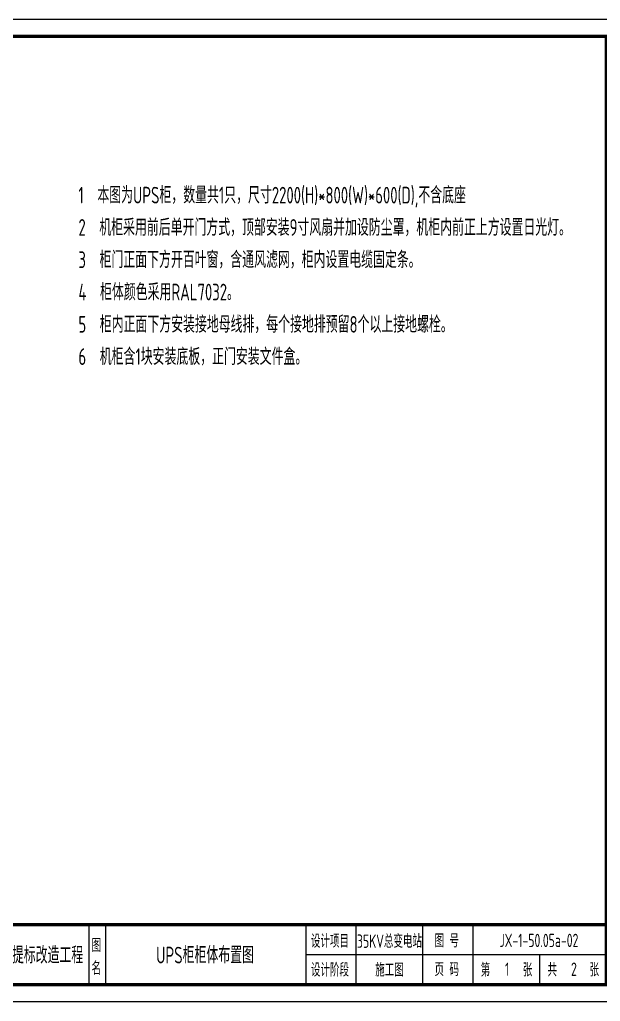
# Model space of a CAD drawing. Header units: millimetres. Extents: x 30557 to 235556, y -116603 to -73383.
# Drawn here: x 204642 to 206382, y -87116 to -84176 of the extents above; entities that cross this region are included whole.
import ezdxf
from ezdxf.enums import TextEntityAlignment as Align

# ---------------------------------------------------------------- set-up
doc = ezdxf.new("R2010")
doc.units = ezdxf.units.MM
doc.layers.add('_Drawing', color=7, linetype='Continuous', lineweight=25)
doc.layers.add('文本层', color=2, linetype='Continuous')
doc.styles.add('supcon', font='sceie.shx', dxfattribs={"width": 0.75, "height": 40, "bigfont": 'sceic.shx'})

# ---------------------------------------------------------------- blocks, each defined once
blk = doc.blocks.new('supcon图框')
at = {"linetype": 'Continuous'}
for p, q in [((6145.7, 4361.7), (1987.7, 4361.7)), ((1987.7, 1421.7), (6145.7, 1421.7))]:
    blk.add_line(p, q, dxfattribs=at)
for p, q in [((4545.7, 1651.7), (4545.7, 1471.7)), ((4595.7, 1651.7), (4595.7, 1471.7)), ((5195.7, 1651.7), (5195.7, 1471.7)), ((5345.7, 1651.7), (5345.7, 1471.7)), ((5545.7, 1651.7), (5545.7, 1471.7)), ((5695.7, 1651.7), (5695.7, 1471.7)), ((5195.7, 1561.7), (6095.7, 1561.7)), ((5895.7, 1561.7), (5895.7, 1471.7))]:
    blk.add_line(p, q)
at = {"linetype": 'Continuous', "const_width": 10}
blk.add_lwpolyline([(2195.7, 4311.7), (6095.7, 4311.7), (6095.7, 1471.7), (2195.7, 1471.7)], close=True, dxfattribs=at)
blk.add_lwpolyline([(2195.7, 1651.7), (6095.7, 1651.7)], dxfattribs=at)
at = {"style": 'supcon', "width": 0.75}
for s, p in [('设计项目', (5268, 1604.2)), ('图 号', (5618, 1604.2)), ('图', (4568.2, 1590.7)), ('名', (4568.2, 1522.9)), ('设计阶段', (5268, 1518.1)), ('施工图', (5446.5, 1518.1)), ('页 码', (5618, 1518.1)), ('第      张', (5797, 1518.1)), ('共      张', (5997, 1518.1))]:
    blk.add_text(s, height=40, dxfattribs=at).set_placement(p, align=Align.MIDDLE)

msp = doc.modelspace()

# ---------------------------------------------------------------- block references
msp.add_blockref('supcon图框', (200304, -88538.2))

# ---------------------------------------------------------------- texts
at = {"color": 3, "style": 'supcon', "width": 0.75}
for s, p in [('35KV总变电站', (205750.4, -86934)), ('1', (206103, -87020.1))]:
    msp.add_text(s, height=40, dxfattribs=at).set_placement(p, align=Align.MIDDLE)
at = {"layer": '_Drawing', "color": 3, "style": 'supcon', "width": 0.75}
for s, height, p in [('JX-1-50.05a-02', 40, (206198.2, -86934)), ('嘉兴市联合污水处理厂提标改造工程', 50, (204548.1, -86975.4)), ('UPS柜柜体布置图', 50, (205198.1, -86975.4)), ('2', 40, (206303, -87020.1))]:
    msp.add_text(s, height=height, dxfattribs=at).set_placement(p, align=Align.MIDDLE)
at = {"layer": '文本层', "color": 7, "style": 'supcon', "width": 0.75}
for s, p in [('1  本图为UPS柜，数量共1只，尺寸2200(H)*800(W)*600(D),不含底座', (204818.7, -84727.1)), ('2  机柜采用前后单开门方式，顶部安装9寸风扇并加设防尘罩，机柜内前正上方设置日光灯。', (204818.7, -84823.8)), ('3  柜门正面下方开百叶窗，含通风滤网，柜内设置电缆固定条。', (204818.7, -84920.5)), ('4  柜体颜色采用RAL7032。', (204818.7, -85017.3)), ('5  柜内正面下方安装接地母线排，每个接地排预留8个以上接地螺栓。', (204818.7, -85114)), ('6  机柜含1块安装底板，正门安装文件盒。', (204818.7, -85210.7))]:
    msp.add_text(s, height=50, dxfattribs=at).set_placement(p)

doc.saveas('drawing.dxf')
